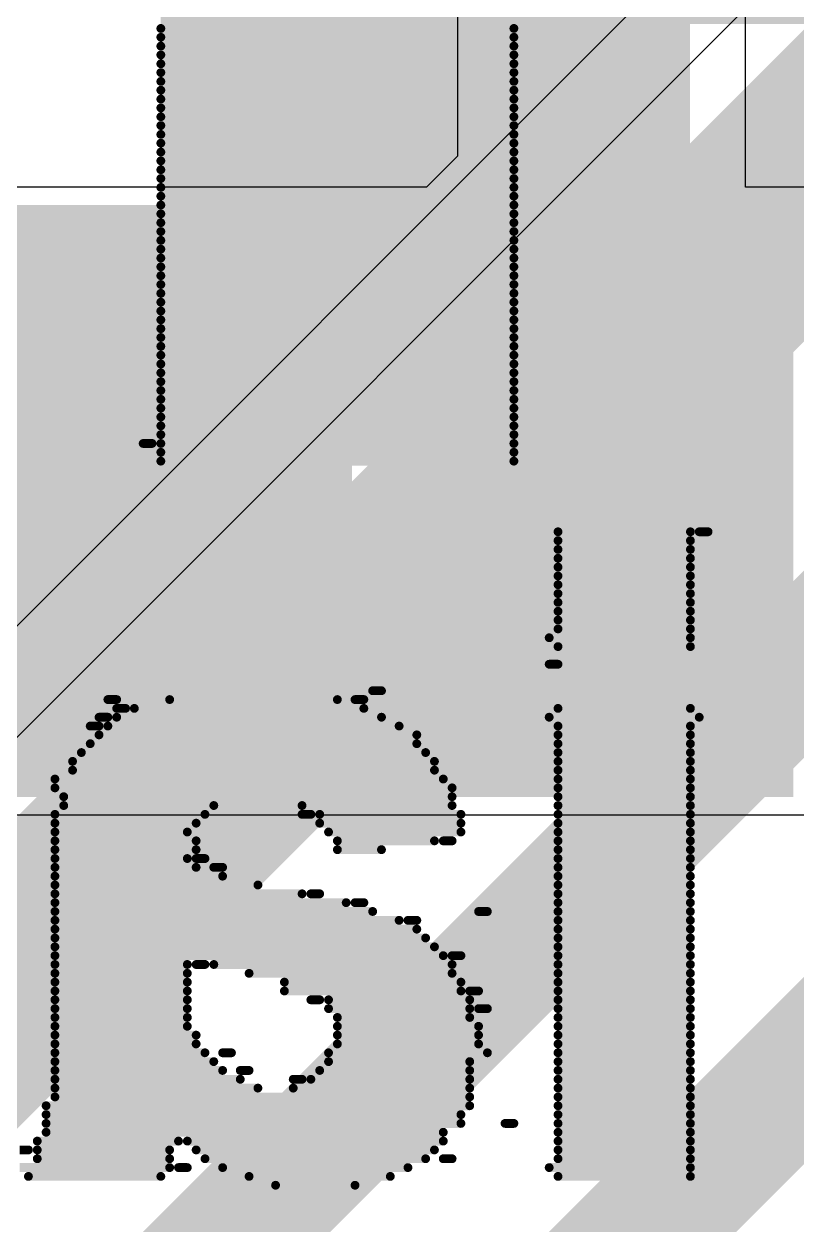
# Model space of a CAD drawing. Header units: millimetres. Extents: x -41 to 155, y -111 to 87.
# Drawn here: x -7.071 to -4.846, y 6.744 to 10.198 of the extents above; entities that cross this region are included whole.
import ezdxf

# ---------------------------------------------------------------- set-up
doc = ezdxf.new("R2010")
doc.units = ezdxf.units.MM
for name, color, linetype in [('BottomLayer', 5, 'Continuous'), ('BottomOverlay', 54, 'Continuous'), ('Mechanical1', 6, 'Continuous'), ('Mechanical2', 216, 'Continuous'), ('TopLayer', 1, 'Continuous'), ('TopPaste', 8, 'Continuous'), ('TopSolder', 216, 'Continuous')]:
    doc.layers.add(name, color=color, linetype=linetype)

# ---------------------------------------------------------------- blocks, each defined once
blk = doc.blocks.new('38_SMD_M______3')
at = {"layer": 'TopLayer'}
for points in [[(8, -5.91), (9.5, -5.91), (9.5, -6.81), (8, -6.81)], [(8, -7.18), (9.5, -7.18), (9.5, -8.08), (8, -8.08)]]:
    blk.add_hatch(color=1, dxfattribs=at).paths.add_polyline_path(points)
at = {"layer": 'TopPaste'}
for points in [[(8, -5.91), (9.5, -5.91), (9.5, -6.81), (8, -6.81)], [(8, -7.18), (9.5, -7.18), (9.5, -8.08), (8, -8.08)]]:
    blk.add_hatch(color=8, dxfattribs=at).paths.add_polyline_path(points)
at = {"layer": 'TopSolder'}
for points in [[(7.8984, -5.8084), (9.6016, -5.8084), (9.6016, -6.9116), (7.8984, -6.9116)], [(7.8984, -7.0784), (9.6016, -7.0784), (9.6016, -8.1816), (7.8984, -8.1816)]]:
    blk.add_hatch(color=216, dxfattribs=at).paths.add_polyline_path(points)

msp = doc.modelspace()

# ---------------------------------------------------------------- linework, layer by layer
at = {"layer": 'BottomLayer'}
for p, q in [((-7.7718, 7.7865), (0.4738, 16.0322)), ((0.7713, 16.0085), (-8.4844, 6.7529))]:
    msp.add_line(p, q, dxfattribs=at)
for points, const_width in [([(-8.0191, 8.0337), (0.4318, 16.4846)], 0.381), ([(-8.2859, 6.2738), (1.5185, 16.0782)], 0.635), ([(-9.7463, 2.2679), (2.6924, 14.7066)], 0.381), ([(-7.8309, 5.3517), (1.2192, 14.4018)], 0.381)]:
    msp.add_lwpolyline(points, dxfattribs=dict(at, const_width=const_width))
at = {"layer": 'BottomOverlay', "const_width": 0.0254}
for points in [[(-6.677, 10.2108), (-3.629, 10.2108)], [(-6.677, 10.1854), (-5.661, 10.1854)], [(-6.677, 10.16), (-5.661, 10.16)], [(-6.677, 10.1346), (-5.661, 10.1346)], [(-6.677, 10.1092), (-5.661, 10.1092)], [(-6.677, 10.0838), (-5.661, 10.0838)], [(-6.677, 10.0584), (-5.661, 10.0584)], [(-6.677, 10.033), (-5.661, 10.033)], [(-6.677, 10.0076), (-5.661, 10.0076)], [(-6.677, 9.9822), (-5.661, 9.9822)], [(-6.677, 9.9568), (-5.661, 9.9568)], [(-6.677, 9.9314), (-5.661, 9.9314)], [(-6.677, 9.906), (-5.661, 9.906)], [(-6.677, 9.8806), (-5.661, 9.8806)], [(-6.677, 9.8552), (-5.661, 9.8552)], [(-6.677, 9.8298), (-5.661, 9.8298)], [(-6.677, 9.8044), (-5.661, 9.8044)], [(-6.677, 9.779), (-5.661, 9.779)], [(-6.677, 9.7536), (-5.661, 9.7536)], [(-6.677, 9.7282), (-5.661, 9.7282)], [(-6.677, 9.7028), (-5.661, 9.7028)], [(-6.677, 9.6774), (-5.661, 9.6774)], [(-6.677, 9.652), (-5.661, 9.652)], [(-6.677, 9.6266), (-5.661, 9.6266)], [(-6.677, 9.6012), (-5.661, 9.6012)], [(-6.677, 9.5758), (-5.661, 9.5758)], [(-6.677, 9.5504), (-5.661, 9.5504)], [(-6.677, 9.525), (-5.661, 9.525)], [(-6.677, 9.4996), (-5.661, 9.4996)], [(-6.677, 9.4742), (-5.661, 9.4742)], [(-6.677, 9.4488), (-5.661, 9.4488)], [(-6.677, 9.4234), (-5.661, 9.4234)], [(-6.677, 9.398), (-5.661, 9.398)], [(-6.677, 9.3726), (-5.661, 9.3726)], [(-6.677, 9.3472), (-5.661, 9.3472)], [(-6.677, 9.3218), (-5.661, 9.3218)], [(-6.677, 9.2964), (-5.661, 9.2964)], [(-6.677, 9.271), (-5.661, 9.271)], [(-6.677, 9.2456), (-5.661, 9.2456)], [(-6.677, 9.2202), (-5.661, 9.2202)], [(-6.677, 9.1948), (-5.661, 9.1948)], [(-6.677, 9.1694), (-5.661, 9.1694)], [(-6.677, 9.144), (-5.661, 9.144)], [(-6.677, 9.1186), (-5.661, 9.1186)], [(-6.677, 9.0932), (-5.661, 9.0932)], [(-6.677, 9.0678), (-5.661, 9.0678)], [(-6.677, 9.0424), (-5.661, 9.0424)], [(-6.677, 9.017), (-5.661, 9.017)], [(-6.7278, 8.9916), (-6.7024, 8.9916)], [(-6.677, 8.9916), (-5.661, 8.9916)], [(-6.677, 8.9662), (-5.661, 8.9662)], [(-6.677, 8.9408), (-5.661, 8.9408)], [(-5.534, 8.7376), (-5.153, 8.7376)], [(-5.1276, 8.7376), (-5.1022, 8.7376)], [(-5.534, 8.7122), (-5.153, 8.7122)], [(-5.534, 8.6868), (-5.153, 8.6868)], [(-5.534, 8.6614), (-5.153, 8.6614)], [(-5.534, 8.636), (-5.153, 8.636)], [(-5.534, 8.6106), (-5.153, 8.6106)], [(-5.534, 8.5852), (-5.153, 8.5852)], [(-5.534, 8.5598), (-5.153, 8.5598)], [(-5.534, 8.5344), (-5.153, 8.5344)], [(-5.534, 8.509), (-5.153, 8.509)], [(-5.534, 8.4836), (-5.153, 8.4836)], [(-5.534, 8.4582), (-5.153, 8.4582)], [(-5.5594, 8.4328), (-5.153, 8.4328)], [(-5.534, 8.4074), (-5.153, 8.4074)], [(-5.5594, 8.3566), (-5.534, 8.3566)], [(-6.0674, 8.2804), (-6.042, 8.2804)], [(-6.8294, 8.255), (-6.804, 8.255)], [(-6.6516, 8.255), (-6.169, 8.255)], [(-6.1182, 8.255), (-6.0928, 8.255)], [(-6.804, 8.2296), (-6.7786, 8.2296)], [(-6.7532, 8.2296), (-6.0928, 8.2296)], [(-5.534, 8.2296), (-5.153, 8.2296)], [(-6.8802, 8.1788), (-6.8548, 8.1788)], [(-6.8548, 8.2042), (-6.8294, 8.2042)], [(-6.8294, 8.1788), (-5.9912, 8.1788)], [(-6.804, 8.2042), (-6.042, 8.2042)], [(-5.5594, 8.2042), (-5.1276, 8.2042)], [(-5.534, 8.1788), (-5.153, 8.1788)], [(-6.8548, 8.1534), (-5.9404, 8.1534)], [(-5.534, 8.1534), (-5.153, 8.1534)], [(-6.8802, 8.128), (-5.9404, 8.128)], [(-5.534, 8.128), (-5.153, 8.128)], [(-6.931, 8.0772), (-5.8896, 8.0772)], [(-6.9056, 8.1026), (-5.915, 8.1026)], [(-5.534, 8.1026), (-5.153, 8.1026)], [(-5.534, 8.0772), (-5.153, 8.0772)], [(-6.931, 8.0518), (-5.8896, 8.0518)], [(-5.534, 8.0518), (-5.153, 8.0518)], [(-6.9818, 8.0264), (-5.8642, 8.0264)], [(-5.534, 8.0264), (-5.153, 8.0264)], [(-6.9818, 8.001), (-5.8388, 8.001)], [(-6.9564, 7.9756), (-5.8388, 7.9756)], [(-5.534, 8.001), (-5.153, 8.001)], [(-5.534, 7.9756), (-5.153, 7.9756)], [(-6.9564, 7.9502), (-6.5246, 7.9502)], [(-6.2706, 7.9502), (-5.8388, 7.9502)], [(-5.534, 7.9502), (-5.153, 7.9502)], [(-6.9818, 7.9248), (-6.55, 7.9248)], [(-6.9818, 7.8994), (-6.5754, 7.8994)], [(-6.2706, 7.9248), (-6.2452, 7.9248)], [(-6.2198, 7.9248), (-5.8134, 7.9248)], [(-6.2198, 7.8994), (-5.8134, 7.8994)], [(-5.534, 7.9248), (-5.153, 7.9248)], [(-5.534, 7.8994), (-5.153, 7.8994)], [(-6.9818, 7.874), (-6.6008, 7.874)], [(-6.1944, 7.874), (-5.8134, 7.874)], [(-5.534, 7.874), (-5.153, 7.874)], [(-6.9818, 7.8486), (-6.5754, 7.8486)], [(-6.169, 7.8486), (-5.8896, 7.8486)], [(-5.8642, 7.8486), (-5.8388, 7.8486)], [(-5.534, 7.8486), (-5.153, 7.8486)], [(-6.9818, 7.8232), (-6.5754, 7.8232)], [(-6.9818, 7.7978), (-6.6008, 7.7978)], [(-6.5754, 7.7978), (-6.55, 7.7978)], [(-6.169, 7.8232), (-6.042, 7.8232)], [(-5.534, 7.8232), (-5.153, 7.8232)], [(-5.534, 7.7978), (-5.153, 7.7978)], [(-6.9818, 7.7724), (-6.5754, 7.7724)], [(-6.5246, 7.7724), (-6.4992, 7.7724)], [(-5.534, 7.7724), (-5.153, 7.7724)], [(-6.9818, 7.747), (-6.4992, 7.747)], [(-5.534, 7.747), (-5.153, 7.747)], [(-6.9818, 7.7216), (-6.3976, 7.7216)], [(-6.9818, 7.6962), (-6.2706, 7.6962)], [(-6.2452, 7.6962), (-6.2198, 7.6962)], [(-5.534, 7.7216), (-5.153, 7.7216)], [(-5.534, 7.6962), (-5.153, 7.6962)], [(-6.9818, 7.6708), (-6.1436, 7.6708)], [(-6.1182, 7.6708), (-6.0928, 7.6708)], [(-5.534, 7.6708), (-5.153, 7.6708)], [(-6.9818, 7.6454), (-6.0674, 7.6454)], [(-5.7626, 7.6454), (-5.7372, 7.6454)], [(-5.534, 7.6454), (-5.153, 7.6454)], [(-6.9818, 7.62), (-5.9912, 7.62)], [(-6.9818, 7.5946), (-5.9404, 7.5946)], [(-5.9658, 7.62), (-5.9404, 7.62)], [(-5.534, 7.62), (-5.153, 7.62)], [(-5.534, 7.5946), (-5.153, 7.5946)], [(-6.9818, 7.5692), (-5.915, 7.5692)], [(-5.534, 7.5692), (-5.153, 7.5692)], [(-6.9818, 7.5438), (-5.8896, 7.5438)], [(-6.9818, 7.5184), (-5.8642, 7.5184)], [(-5.8388, 7.5184), (-5.8134, 7.5184)], [(-5.534, 7.5438), (-5.153, 7.5438)], [(-5.534, 7.5184), (-5.153, 7.5184)], [(-6.9818, 7.493), (-6.6008, 7.493)], [(-6.5754, 7.493), (-6.55, 7.493)], [(-6.5246, 7.493), (-5.8388, 7.493)], [(-5.534, 7.493), (-5.153, 7.493)], [(-6.9818, 7.4676), (-6.6008, 7.4676)], [(-6.423, 7.4676), (-5.8388, 7.4676)], [(-5.534, 7.4676), (-5.153, 7.4676)], [(-6.9818, 7.4422), (-6.6008, 7.4422)], [(-6.9818, 7.4168), (-6.6008, 7.4168)], [(-6.3214, 7.4422), (-5.8134, 7.4422)], [(-6.3214, 7.4168), (-5.8134, 7.4168)], [(-5.788, 7.4168), (-5.7626, 7.4168)], [(-5.534, 7.4422), (-5.153, 7.4422)], [(-5.534, 7.4168), (-5.153, 7.4168)], [(-6.9818, 7.3914), (-6.6008, 7.3914)], [(-6.2452, 7.3914), (-6.2198, 7.3914)], [(-6.1944, 7.3914), (-5.788, 7.3914)], [(-5.534, 7.3914), (-5.153, 7.3914)], [(-6.9818, 7.366), (-6.6008, 7.366)], [(-6.1944, 7.366), (-5.788, 7.366)], [(-5.7626, 7.366), (-5.7372, 7.366)], [(-5.534, 7.366), (-5.153, 7.366)], [(-6.9818, 7.3406), (-6.6008, 7.3406)], [(-6.9818, 7.3152), (-6.6008, 7.3152)], [(-6.169, 7.3406), (-5.788, 7.3406)], [(-6.169, 7.3152), (-5.7626, 7.3152)], [(-5.534, 7.3406), (-5.153, 7.3406)], [(-5.534, 7.3152), (-5.153, 7.3152)], [(-6.9818, 7.2898), (-6.5754, 7.2898)], [(-6.169, 7.2898), (-5.7626, 7.2898)], [(-5.534, 7.2898), (-5.153, 7.2898)], [(-6.9818, 7.2644), (-6.5754, 7.2644)], [(-6.169, 7.2644), (-5.7626, 7.2644)], [(-5.534, 7.2644), (-5.153, 7.2644)], [(-6.9818, 7.239), (-6.55, 7.239)], [(-6.9818, 7.2136), (-6.5246, 7.2136)], [(-6.4992, 7.239), (-6.4738, 7.239)], [(-6.1944, 7.239), (-5.7372, 7.239)], [(-6.1944, 7.2136), (-5.788, 7.2136)], [(-5.534, 7.239), (-5.153, 7.239)], [(-5.534, 7.2136), (-5.153, 7.2136)], [(-6.9818, 7.1882), (-6.4992, 7.1882)], [(-6.4484, 7.1882), (-6.423, 7.1882)], [(-6.2198, 7.1882), (-5.788, 7.1882)], [(-5.534, 7.1882), (-5.153, 7.1882)], [(-6.9818, 7.1628), (-6.4484, 7.1628)], [(-6.296, 7.1628), (-6.2706, 7.1628)], [(-6.2452, 7.1628), (-5.788, 7.1628)], [(-5.534, 7.1628), (-5.153, 7.1628)], [(-6.9818, 7.1374), (-6.3976, 7.1374)], [(-6.9818, 7.112), (-5.788, 7.112)], [(-6.296, 7.1374), (-5.788, 7.1374)], [(-5.534, 7.1374), (-5.153, 7.1374)], [(-5.534, 7.112), (-5.153, 7.112)], [(-7.0072, 7.0866), (-5.788, 7.0866)], [(-5.534, 7.0866), (-5.153, 7.0866)], [(-7.0072, 7.0612), (-5.8134, 7.0612)], [(-7.0072, 7.0358), (-5.8134, 7.0358)], [(-5.6864, 7.0358), (-5.661, 7.0358)], [(-5.534, 7.0612), (-5.153, 7.0612)], [(-5.534, 7.0358), (-5.153, 7.0358)], [(-7.0072, 7.0104), (-5.8642, 7.0104)], [(-5.534, 7.0104), (-5.153, 7.0104)], [(-7.0326, 6.985), (-6.6262, 6.985)], [(-6.6008, 6.985), (-5.8642, 6.985)], [(-5.534, 6.985), (-5.153, 6.985)], [(-7.0834, 6.9596), (-7.058, 6.9596)], [(-7.0326, 6.9596), (-6.6516, 6.9596)], [(-7.0326, 6.9342), (-6.6516, 6.9342)], [(-6.5754, 6.9596), (-5.8896, 6.9596)], [(-6.55, 6.9342), (-5.915, 6.9342)], [(-5.8642, 6.9342), (-5.8388, 6.9342)], [(-5.534, 6.9596), (-5.153, 6.9596)], [(-5.534, 6.9342), (-5.153, 6.9342)], [(-7.0834, 6.9088), (-6.6516, 6.9088)], [(-6.6262, 6.9088), (-6.6008, 6.9088)], [(-6.4992, 6.9088), (-5.9658, 6.9088)], [(-5.5594, 6.9088), (-5.153, 6.9088)], [(-7.058, 6.8834), (-6.677, 6.8834)], [(-6.423, 6.8834), (-6.0166, 6.8834)], [(-5.534, 6.8834), (-5.153, 6.8834)], [(-6.3468, 6.858), (-6.1182, 6.858)]]:
    msp.add_lwpolyline(points, dxfattribs=at)
at = {"layer": 'BottomOverlay', "const_width": 0.0127}
for points in [[(-6.6833, 10.1854, 1), (-6.6706, 10.1854, 1)], [(-5.6673, 10.1854, 1), (-5.6546, 10.1854, 1)], [(-6.6833, 10.16, 1), (-6.6706, 10.16, 1)], [(-5.6673, 10.16, 1), (-5.6546, 10.16, 1)], [(-6.6833, 10.1346, 1), (-6.6706, 10.1346, 1)], [(-6.6833, 10.1092, 1), (-6.6706, 10.1092, 1)], [(-5.6673, 10.1346, 1), (-5.6546, 10.1346, 1)], [(-5.6673, 10.1092, 1), (-5.6546, 10.1092, 1)], [(-6.6833, 10.0838, 1), (-6.6706, 10.0838, 1)], [(-5.6673, 10.0838, 1), (-5.6546, 10.0838, 1)], [(-6.6833, 10.0584, 1), (-6.6706, 10.0584, 1)], [(-5.6673, 10.0584, 1), (-5.6546, 10.0584, 1)], [(-6.6833, 10.033, 1), (-6.6706, 10.033, 1)], [(-6.6833, 10.0076, 1), (-6.6706, 10.0076, 1)], [(-5.6673, 10.033, 1), (-5.6546, 10.033, 1)], [(-5.6673, 10.0076, 1), (-5.6546, 10.0076, 1)], [(-6.6833, 9.9822, 1), (-6.6706, 9.9822, 1)], [(-5.6673, 9.9822, 1), (-5.6546, 9.9822, 1)], [(-6.6833, 9.9568, 1), (-6.6706, 9.9568, 1)], [(-5.6673, 9.9568, 1), (-5.6546, 9.9568, 1)], [(-6.6833, 9.9314, 1), (-6.6706, 9.9314, 1)], [(-6.6833, 9.906, 1), (-6.6706, 9.906, 1)], [(-5.6673, 9.9314, 1), (-5.6546, 9.9314, 1)], [(-5.6673, 9.906, 1), (-5.6546, 9.906, 1)], [(-6.6833, 9.8806, 1), (-6.6706, 9.8806, 1)], [(-5.6673, 9.8806, 1), (-5.6546, 9.8806, 1)], [(-6.6833, 9.8552, 1), (-6.6706, 9.8552, 1)], [(-5.6673, 9.8552, 1), (-5.6546, 9.8552, 1)], [(-6.6833, 9.8298, 1), (-6.6706, 9.8298, 1)], [(-6.6833, 9.8044, 1), (-6.6706, 9.8044, 1)], [(-5.6673, 9.8298, 1), (-5.6546, 9.8298, 1)], [(-5.6673, 9.8044, 1), (-5.6546, 9.8044, 1)], [(-6.6833, 9.779, 1), (-6.6706, 9.779, 1)], [(-5.6673, 9.779, 1), (-5.6546, 9.779, 1)], [(-6.6833, 9.7536, 1), (-6.6706, 9.7536, 1)], [(-5.6673, 9.7536, 1), (-5.6546, 9.7536, 1)], [(-6.6833, 9.7282, 1), (-6.6706, 9.7282, 1)], [(-6.6833, 9.7028, 1), (-6.6706, 9.7028, 1)], [(-5.6673, 9.7282, 1), (-5.6546, 9.7282, 1)], [(-5.6673, 9.7028, 1), (-5.6546, 9.7028, 1)], [(-6.6833, 9.6774, 1), (-6.6706, 9.6774, 1)], [(-5.6673, 9.6774, 1), (-5.6546, 9.6774, 1)], [(-6.6833, 9.652, 1), (-6.6706, 9.652, 1)], [(-6.6833, 9.6266, 1), (-6.6706, 9.6266, 1)], [(-5.6673, 9.652, 1), (-5.6546, 9.652, 1)], [(-5.6673, 9.6266, 1), (-5.6546, 9.6266, 1)], [(-6.6833, 9.6012, 1), (-6.6706, 9.6012, 1)], [(-5.6673, 9.6012, 1), (-5.6546, 9.6012, 1)], [(-6.6833, 9.5758, 1), (-6.6706, 9.5758, 1)], [(-5.6673, 9.5758, 1), (-5.6546, 9.5758, 1)], [(-6.6833, 9.5504, 1), (-6.6706, 9.5504, 1)], [(-6.6833, 9.525, 1), (-6.6706, 9.525, 1)], [(-5.6673, 9.5504, 1), (-5.6546, 9.5504, 1)], [(-5.6673, 9.525, 1), (-5.6546, 9.525, 1)], [(-6.6833, 9.4996, 1), (-6.6706, 9.4996, 1)], [(-5.6673, 9.4996, 1), (-5.6546, 9.4996, 1)], [(-6.6833, 9.4742, 1), (-6.6706, 9.4742, 1)], [(-5.6673, 9.4742, 1), (-5.6546, 9.4742, 1)], [(-6.6833, 9.4488, 1), (-6.6706, 9.4488, 1)], [(-6.6833, 9.4234, 1), (-6.6706, 9.4234, 1)], [(-5.6673, 9.4488, 1), (-5.6546, 9.4488, 1)], [(-5.6673, 9.4234, 1), (-5.6546, 9.4234, 1)], [(-6.6833, 9.398, 1), (-6.6706, 9.398, 1)], [(-5.6673, 9.398, 1), (-5.6546, 9.398, 1)], [(-6.6833, 9.3726, 1), (-6.6706, 9.3726, 1)], [(-5.6673, 9.3726, 1), (-5.6546, 9.3726, 1)], [(-6.6833, 9.3472, 1), (-6.6706, 9.3472, 1)], [(-6.6833, 9.3218, 1), (-6.6706, 9.3218, 1)], [(-5.6673, 9.3472, 1), (-5.6546, 9.3472, 1)], [(-5.6673, 9.3218, 1), (-5.6546, 9.3218, 1)], [(-6.6833, 9.2964, 1), (-6.6706, 9.2964, 1)], [(-5.6673, 9.2964, 1), (-5.6546, 9.2964, 1)], [(-6.6833, 9.271, 1), (-6.6706, 9.271, 1)], [(-6.6833, 9.2456, 1), (-6.6706, 9.2456, 1)], [(-5.6673, 9.271, 1), (-5.6546, 9.271, 1)], [(-5.6673, 9.2456, 1), (-5.6546, 9.2456, 1)], [(-6.6833, 9.2202, 1), (-6.6706, 9.2202, 1)], [(-5.6673, 9.2202, 1), (-5.6546, 9.2202, 1)], [(-6.6833, 9.1948, 1), (-6.6706, 9.1948, 1)], [(-5.6673, 9.1948, 1), (-5.6546, 9.1948, 1)], [(-6.6833, 9.1694, 1), (-6.6706, 9.1694, 1)], [(-6.6833, 9.144, 1), (-6.6706, 9.144, 1)], [(-5.6673, 9.1694, 1), (-5.6546, 9.1694, 1)], [(-5.6673, 9.144, 1), (-5.6546, 9.144, 1)], [(-6.6833, 9.1186, 1), (-6.6706, 9.1186, 1)], [(-5.6673, 9.1186, 1), (-5.6546, 9.1186, 1)], [(-6.6833, 9.0932, 1), (-6.6706, 9.0932, 1)], [(-5.6673, 9.0932, 1), (-5.6546, 9.0932, 1)], [(-6.6833, 9.0678, 1), (-6.6706, 9.0678, 1)], [(-6.6833, 9.0424, 1), (-6.6706, 9.0424, 1)], [(-5.6673, 9.0678, 1), (-5.6546, 9.0678, 1)], [(-5.6673, 9.0424, 1), (-5.6546, 9.0424, 1)], [(-6.6833, 9.017, 1), (-6.6706, 9.017, 1)], [(-5.6673, 9.017, 1), (-5.6546, 9.017, 1)], [(-6.7341, 8.9916, 1), (-6.7214, 8.9916, 1)], [(-6.7087, 8.9916, 1), (-6.696, 8.9916, 1)], [(-6.6833, 8.9916, 1), (-6.6706, 8.9916, 1)], [(-5.6673, 8.9916, 1), (-5.6546, 8.9916, 1)], [(-6.6833, 8.9662, 1), (-6.6706, 8.9662, 1)], [(-6.6833, 8.9408, 1), (-6.6706, 8.9408, 1)], [(-5.6673, 8.9662, 1), (-5.6546, 8.9662, 1)], [(-5.6673, 8.9408, 1), (-5.6546, 8.9408, 1)], [(-5.5403, 8.7376, 1), (-5.5276, 8.7376, 1)], [(-5.1593, 8.7376, 1), (-5.1466, 8.7376, 1)], [(-5.1339, 8.7376, 1), (-5.1212, 8.7376, 1)], [(-5.1085, 8.7376, 1), (-5.0958, 8.7376, 1)], [(-5.5403, 8.7122, 1), (-5.5276, 8.7122, 1)], [(-5.1593, 8.7122, 1), (-5.1466, 8.7122, 1)], [(-5.5403, 8.6868, 1), (-5.5276, 8.6868, 1)], [(-5.5403, 8.6614, 1), (-5.5276, 8.6614, 1)], [(-5.1593, 8.6868, 1), (-5.1466, 8.6868, 1)], [(-5.1593, 8.6614, 1), (-5.1466, 8.6614, 1)], [(-5.5403, 8.636, 1), (-5.5276, 8.636, 1)], [(-5.1593, 8.636, 1), (-5.1466, 8.636, 1)], [(-5.5403, 8.6106, 1), (-5.5276, 8.6106, 1)], [(-5.1593, 8.6106, 1), (-5.1466, 8.6106, 1)], [(-5.5403, 8.5852, 1), (-5.5276, 8.5852, 1)], [(-5.5403, 8.5598, 1), (-5.5276, 8.5598, 1)], [(-5.1593, 8.5852, 1), (-5.1466, 8.5852, 1)], [(-5.1593, 8.5598, 1), (-5.1466, 8.5598, 1)], [(-5.5403, 8.5344, 1), (-5.5276, 8.5344, 1)], [(-5.1593, 8.5344, 1), (-5.1466, 8.5344, 1)], [(-5.5403, 8.509, 1), (-5.5276, 8.509, 1)], [(-5.1593, 8.509, 1), (-5.1466, 8.509, 1)], [(-5.5403, 8.4836, 1), (-5.5276, 8.4836, 1)], [(-5.5403, 8.4582, 1), (-5.5276, 8.4582, 1)], [(-5.1593, 8.4836, 1), (-5.1466, 8.4836, 1)], [(-5.1593, 8.4582, 1), (-5.1466, 8.4582, 1)], [(-5.5657, 8.4328, 1), (-5.553, 8.4328, 1)], [(-5.1593, 8.4328, 1), (-5.1466, 8.4328, 1)], [(-5.5403, 8.4074, 1), (-5.5276, 8.4074, 1)], [(-5.1593, 8.4074, 1), (-5.1466, 8.4074, 1)], [(-5.5657, 8.3566, 1), (-5.553, 8.3566, 1)], [(-5.5403, 8.3566, 1), (-5.5276, 8.3566, 1)], [(-6.0737, 8.2804, 1), (-6.061, 8.2804, 1)], [(-6.0483, 8.2804, 1), (-6.0356, 8.2804, 1)], [(-6.8357, 8.255, 1), (-6.823, 8.255, 1)], [(-6.8103, 8.255, 1), (-6.7976, 8.255, 1)], [(-6.6579, 8.255, 1), (-6.6452, 8.255, 1)], [(-6.1753, 8.255, 1), (-6.1626, 8.255, 1)], [(-6.1245, 8.255, 1), (-6.1118, 8.255, 1)], [(-6.0991, 8.255, 1), (-6.0864, 8.255, 1)], [(-6.8103, 8.2296, 1), (-6.7976, 8.2296, 1)], [(-6.7849, 8.2296, 1), (-6.7722, 8.2296, 1)], [(-6.7595, 8.2296, 1), (-6.7468, 8.2296, 1)], [(-6.0991, 8.2296, 1), (-6.0864, 8.2296, 1)], [(-5.5403, 8.2296, 1), (-5.5276, 8.2296, 1)], [(-5.1593, 8.2296, 1), (-5.1466, 8.2296, 1)], [(-6.8865, 8.1788, 1), (-6.8738, 8.1788, 1)], [(-6.8611, 8.2042, 1), (-6.8484, 8.2042, 1)], [(-6.8611, 8.1788, 1), (-6.8484, 8.1788, 1)], [(-6.8357, 8.2042, 1), (-6.823, 8.2042, 1)], [(-6.8357, 8.1788, 1), (-6.823, 8.1788, 1)], [(-6.8103, 8.2042, 1), (-6.7976, 8.2042, 1)], [(-6.0483, 8.2042, 1), (-6.0356, 8.2042, 1)], [(-5.9975, 8.1788, 1), (-5.9848, 8.1788, 1)], [(-5.5657, 8.2042, 1), (-5.553, 8.2042, 1)], [(-5.5403, 8.1788, 1), (-5.5276, 8.1788, 1)], [(-5.1593, 8.1788, 1), (-5.1466, 8.1788, 1)], [(-5.1339, 8.2042, 1), (-5.1212, 8.2042, 1)], [(-6.8611, 8.1534, 1), (-6.8484, 8.1534, 1)], [(-5.9467, 8.1534, 1), (-5.934, 8.1534, 1)], [(-5.5403, 8.1534, 1), (-5.5276, 8.1534, 1)], [(-5.1593, 8.1534, 1), (-5.1466, 8.1534, 1)], [(-6.8865, 8.128, 1), (-6.8738, 8.128, 1)], [(-5.9467, 8.128, 1), (-5.934, 8.128, 1)], [(-5.5403, 8.128, 1), (-5.5276, 8.128, 1)], [(-5.1593, 8.128, 1), (-5.1466, 8.128, 1)], [(-6.9373, 8.0772, 1), (-6.9246, 8.0772, 1)], [(-6.9119, 8.1026, 1), (-6.8992, 8.1026, 1)], [(-5.9213, 8.1026, 1), (-5.9086, 8.1026, 1)], [(-5.8959, 8.0772, 1), (-5.8832, 8.0772, 1)], [(-5.5403, 8.1026, 1), (-5.5276, 8.1026, 1)], [(-5.5403, 8.0772, 1), (-5.5276, 8.0772, 1)], [(-5.1593, 8.1026, 1), (-5.1466, 8.1026, 1)], [(-5.1593, 8.0772, 1), (-5.1466, 8.0772, 1)], [(-6.9373, 8.0518, 1), (-6.9246, 8.0518, 1)], [(-5.8959, 8.0518, 1), (-5.8832, 8.0518, 1)], [(-5.5403, 8.0518, 1), (-5.5276, 8.0518, 1)], [(-5.1593, 8.0518, 1), (-5.1466, 8.0518, 1)], [(-6.9881, 8.0264, 1), (-6.9754, 8.0264, 1)], [(-5.8705, 8.0264, 1), (-5.8578, 8.0264, 1)], [(-5.5403, 8.0264, 1), (-5.5276, 8.0264, 1)], [(-5.1593, 8.0264, 1), (-5.1466, 8.0264, 1)], [(-6.9881, 8.001, 1), (-6.9754, 8.001, 1)], [(-6.9627, 7.9756, 1), (-6.95, 7.9756, 1)], [(-5.8451, 8.001, 1), (-5.8324, 8.001, 1)], [(-5.8451, 7.9756, 1), (-5.8324, 7.9756, 1)], [(-5.5403, 8.001, 1), (-5.5276, 8.001, 1)], [(-5.5403, 7.9756, 1), (-5.5276, 7.9756, 1)], [(-5.1593, 8.001, 1), (-5.1466, 8.001, 1)], [(-5.1593, 7.9756, 1), (-5.1466, 7.9756, 1)], [(-6.9627, 7.9502, 1), (-6.95, 7.9502, 1)], [(-6.5309, 7.9502, 1), (-6.5182, 7.9502, 1)], [(-6.2769, 7.9502, 1), (-6.2642, 7.9502, 1)], [(-5.8451, 7.9502, 1), (-5.8324, 7.9502, 1)], [(-5.5403, 7.9502, 1), (-5.5276, 7.9502, 1)], [(-5.1593, 7.9502, 1), (-5.1466, 7.9502, 1)], [(-6.9881, 7.9248, 1), (-6.9754, 7.9248, 1)], [(-6.9881, 7.8994, 1), (-6.9754, 7.8994, 1)], [(-6.5817, 7.8994, 1), (-6.569, 7.8994, 1)], [(-6.5563, 7.9248, 1), (-6.5436, 7.9248, 1)], [(-6.2769, 7.9248, 1), (-6.2642, 7.9248, 1)], [(-6.2515, 7.9248, 1), (-6.2388, 7.9248, 1)], [(-6.2261, 7.9248, 1), (-6.2134, 7.9248, 1)], [(-6.2261, 7.8994, 1), (-6.2134, 7.8994, 1)], [(-5.8197, 7.9248, 1), (-5.807, 7.9248, 1)], [(-5.8197, 7.8994, 1), (-5.807, 7.8994, 1)], [(-5.5403, 7.9248, 1), (-5.5276, 7.9248, 1)], [(-5.5403, 7.8994, 1), (-5.5276, 7.8994, 1)], [(-5.1593, 7.9248, 1), (-5.1466, 7.9248, 1)], [(-5.1593, 7.8994, 1), (-5.1466, 7.8994, 1)], [(-6.9881, 7.874, 1), (-6.9754, 7.874, 1)], [(-6.6071, 7.874, 1), (-6.5944, 7.874, 1)], [(-6.2007, 7.874, 1), (-6.188, 7.874, 1)], [(-5.8197, 7.874, 1), (-5.807, 7.874, 1)], [(-5.5403, 7.874, 1), (-5.5276, 7.874, 1)], [(-5.1593, 7.874, 1), (-5.1466, 7.874, 1)], [(-6.9881, 7.8486, 1), (-6.9754, 7.8486, 1)], [(-6.5817, 7.8486, 1), (-6.569, 7.8486, 1)], [(-6.1753, 7.8486, 1), (-6.1626, 7.8486, 1)], [(-5.8959, 7.8486, 1), (-5.8832, 7.8486, 1)], [(-5.8705, 7.8486, 1), (-5.8578, 7.8486, 1)], [(-5.8451, 7.8486, 1), (-5.8324, 7.8486, 1)], [(-5.5403, 7.8486, 1), (-5.5276, 7.8486, 1)], [(-5.1593, 7.8486, 1), (-5.1466, 7.8486, 1)], [(-6.9881, 7.8232, 1), (-6.9754, 7.8232, 1)], [(-6.9881, 7.7978, 1), (-6.9754, 7.7978, 1)], [(-6.6071, 7.7978, 1), (-6.5944, 7.7978, 1)], [(-6.5817, 7.8232, 1), (-6.569, 7.8232, 1)], [(-6.5817, 7.7978, 1), (-6.569, 7.7978, 1)], [(-6.5563, 7.7978, 1), (-6.5436, 7.7978, 1)], [(-6.1753, 7.8232, 1), (-6.1626, 7.8232, 1)], [(-6.0483, 7.8232, 1), (-6.0356, 7.8232, 1)], [(-5.5403, 7.8232, 1), (-5.5276, 7.8232, 1)], [(-5.5403, 7.7978, 1), (-5.5276, 7.7978, 1)], [(-5.1593, 7.8232, 1), (-5.1466, 7.8232, 1)], [(-5.1593, 7.7978, 1), (-5.1466, 7.7978, 1)], [(-6.9881, 7.7724, 1), (-6.9754, 7.7724, 1)], [(-6.5817, 7.7724, 1), (-6.569, 7.7724, 1)], [(-6.5309, 7.7724, 1), (-6.5182, 7.7724, 1)], [(-6.5055, 7.7724, 1), (-6.4928, 7.7724, 1)], [(-5.5403, 7.7724, 1), (-5.5276, 7.7724, 1)], [(-5.1593, 7.7724, 1), (-5.1466, 7.7724, 1)], [(-6.9881, 7.747, 1), (-6.9754, 7.747, 1)], [(-6.5055, 7.747, 1), (-6.4928, 7.747, 1)], [(-5.5403, 7.747, 1), (-5.5276, 7.747, 1)], [(-5.1593, 7.747, 1), (-5.1466, 7.747, 1)], [(-6.9881, 7.7216, 1), (-6.9754, 7.7216, 1)], [(-6.9881, 7.6962, 1), (-6.9754, 7.6962, 1)], [(-6.4039, 7.7216, 1), (-6.3912, 7.7216, 1)], [(-6.2769, 7.6962, 1), (-6.2642, 7.6962, 1)], [(-6.2515, 7.6962, 1), (-6.2388, 7.6962, 1)], [(-6.2261, 7.6962, 1), (-6.2134, 7.6962, 1)], [(-5.5403, 7.7216, 1), (-5.5276, 7.7216, 1)], [(-5.5403, 7.6962, 1), (-5.5276, 7.6962, 1)], [(-5.1593, 7.7216, 1), (-5.1466, 7.7216, 1)], [(-5.1593, 7.6962, 1), (-5.1466, 7.6962, 1)], [(-6.9881, 7.6708, 1), (-6.9754, 7.6708, 1)], [(-6.1499, 7.6708, 1), (-6.1372, 7.6708, 1)], [(-6.1245, 7.6708, 1), (-6.1118, 7.6708, 1)], [(-6.0991, 7.6708, 1), (-6.0864, 7.6708, 1)], [(-5.5403, 7.6708, 1), (-5.5276, 7.6708, 1)], [(-5.1593, 7.6708, 1), (-5.1466, 7.6708, 1)], [(-6.9881, 7.6454, 1), (-6.9754, 7.6454, 1)], [(-6.0737, 7.6454, 1), (-6.061, 7.6454, 1)], [(-5.7689, 7.6454, 1), (-5.7562, 7.6454, 1)], [(-5.7435, 7.6454, 1), (-5.7308, 7.6454, 1)], [(-5.5403, 7.6454, 1), (-5.5276, 7.6454, 1)], [(-5.1593, 7.6454, 1), (-5.1466, 7.6454, 1)], [(-6.9881, 7.62, 1), (-6.9754, 7.62, 1)], [(-6.9881, 7.5946, 1), (-6.9754, 7.5946, 1)], [(-5.9975, 7.62, 1), (-5.9848, 7.62, 1)], [(-5.9721, 7.62, 1), (-5.9594, 7.62, 1)], [(-5.9467, 7.62, 1), (-5.934, 7.62, 1)], [(-5.9467, 7.5946, 1), (-5.934, 7.5946, 1)], [(-5.5403, 7.62, 1), (-5.5276, 7.62, 1)], [(-5.5403, 7.5946, 1), (-5.5276, 7.5946, 1)], [(-5.1593, 7.62, 1), (-5.1466, 7.62, 1)], [(-5.1593, 7.5946, 1), (-5.1466, 7.5946, 1)], [(-6.9881, 7.5692, 1), (-6.9754, 7.5692, 1)], [(-5.9213, 7.5692, 1), (-5.9086, 7.5692, 1)], [(-5.5403, 7.5692, 1), (-5.5276, 7.5692, 1)], [(-5.1593, 7.5692, 1), (-5.1466, 7.5692, 1)], [(-6.9881, 7.5438, 1), (-6.9754, 7.5438, 1)], [(-6.9881, 7.5184, 1), (-6.9754, 7.5184, 1)], [(-5.8959, 7.5438, 1), (-5.8832, 7.5438, 1)], [(-5.8705, 7.5184, 1), (-5.8578, 7.5184, 1)], [(-5.8451, 7.5184, 1), (-5.8324, 7.5184, 1)], [(-5.8197, 7.5184, 1), (-5.807, 7.5184, 1)], [(-5.5403, 7.5438, 1), (-5.5276, 7.5438, 1)], [(-5.5403, 7.5184, 1), (-5.5276, 7.5184, 1)], [(-5.1593, 7.5438, 1), (-5.1466, 7.5438, 1)], [(-5.1593, 7.5184, 1), (-5.1466, 7.5184, 1)], [(-6.9881, 7.493, 1), (-6.9754, 7.493, 1)], [(-6.6071, 7.493, 1), (-6.5944, 7.493, 1)], [(-6.5817, 7.493, 1), (-6.569, 7.493, 1)], [(-6.5563, 7.493, 1), (-6.5436, 7.493, 1)], [(-6.5309, 7.493, 1), (-6.5182, 7.493, 1)], [(-5.8451, 7.493, 1), (-5.8324, 7.493, 1)], [(-5.5403, 7.493, 1), (-5.5276, 7.493, 1)], [(-5.1593, 7.493, 1), (-5.1466, 7.493, 1)], [(-6.9881, 7.4676, 1), (-6.9754, 7.4676, 1)], [(-6.6071, 7.4676, 1), (-6.5944, 7.4676, 1)], [(-6.4293, 7.4676, 1), (-6.4166, 7.4676, 1)], [(-5.8451, 7.4676, 1), (-5.8324, 7.4676, 1)], [(-5.5403, 7.4676, 1), (-5.5276, 7.4676, 1)], [(-5.1593, 7.4676, 1), (-5.1466, 7.4676, 1)], [(-6.9881, 7.4422, 1), (-6.9754, 7.4422, 1)], [(-6.9881, 7.4168, 1), (-6.9754, 7.4168, 1)], [(-6.6071, 7.4422, 1), (-6.5944, 7.4422, 1)], [(-6.6071, 7.4168, 1), (-6.5944, 7.4168, 1)], [(-6.3277, 7.4422, 1), (-6.315, 7.4422, 1)], [(-6.3277, 7.4168, 1), (-6.315, 7.4168, 1)], [(-5.8197, 7.4422, 1), (-5.807, 7.4422, 1)], [(-5.8197, 7.4168, 1), (-5.807, 7.4168, 1)], [(-5.7943, 7.4168, 1), (-5.7816, 7.4168, 1)], [(-5.7689, 7.4168, 1), (-5.7562, 7.4168, 1)], [(-5.5403, 7.4422, 1), (-5.5276, 7.4422, 1)], [(-5.5403, 7.4168, 1), (-5.5276, 7.4168, 1)], [(-5.1593, 7.4422, 1), (-5.1466, 7.4422, 1)], [(-5.1593, 7.4168, 1), (-5.1466, 7.4168, 1)], [(-6.9881, 7.3914, 1), (-6.9754, 7.3914, 1)], [(-6.6071, 7.3914, 1), (-6.5944, 7.3914, 1)], [(-6.2515, 7.3914, 1), (-6.2388, 7.3914, 1)], [(-6.2261, 7.3914, 1), (-6.2134, 7.3914, 1)], [(-6.2007, 7.3914, 1), (-6.188, 7.3914, 1)], [(-5.7943, 7.3914, 1), (-5.7816, 7.3914, 1)], [(-5.5403, 7.3914, 1), (-5.5276, 7.3914, 1)], [(-5.1593, 7.3914, 1), (-5.1466, 7.3914, 1)], [(-6.9881, 7.366, 1), (-6.9754, 7.366, 1)], [(-6.6071, 7.366, 1), (-6.5944, 7.366, 1)], [(-6.2007, 7.366, 1), (-6.188, 7.366, 1)], [(-5.7943, 7.366, 1), (-5.7816, 7.366, 1)], [(-5.7689, 7.366, 1), (-5.7562, 7.366, 1)], [(-5.7435, 7.366, 1), (-5.7308, 7.366, 1)], [(-5.5403, 7.366, 1), (-5.5276, 7.366, 1)], [(-5.1593, 7.366, 1), (-5.1466, 7.366, 1)], [(-6.9881, 7.3406, 1), (-6.9754, 7.3406, 1)], [(-6.9881, 7.3152, 1), (-6.9754, 7.3152, 1)], [(-6.6071, 7.3406, 1), (-6.5944, 7.3406, 1)], [(-6.6071, 7.3152, 1), (-6.5944, 7.3152, 1)], [(-6.1753, 7.3406, 1), (-6.1626, 7.3406, 1)], [(-6.1753, 7.3152, 1), (-6.1626, 7.3152, 1)], [(-5.7943, 7.3406, 1), (-5.7816, 7.3406, 1)], [(-5.7689, 7.3152, 1), (-5.7562, 7.3152, 1)], [(-5.5403, 7.3406, 1), (-5.5276, 7.3406, 1)], [(-5.5403, 7.3152, 1), (-5.5276, 7.3152, 1)], [(-5.1593, 7.3406, 1), (-5.1466, 7.3406, 1)], [(-5.1593, 7.3152, 1), (-5.1466, 7.3152, 1)], [(-6.9881, 7.2898, 1), (-6.9754, 7.2898, 1)], [(-6.5817, 7.2898, 1), (-6.569, 7.2898, 1)], [(-6.1753, 7.2898, 1), (-6.1626, 7.2898, 1)], [(-5.7689, 7.2898, 1), (-5.7562, 7.2898, 1)], [(-5.5403, 7.2898, 1), (-5.5276, 7.2898, 1)], [(-5.1593, 7.2898, 1), (-5.1466, 7.2898, 1)], [(-6.9881, 7.2644, 1), (-6.9754, 7.2644, 1)], [(-6.5817, 7.2644, 1), (-6.569, 7.2644, 1)], [(-6.1753, 7.2644, 1), (-6.1626, 7.2644, 1)], [(-5.7689, 7.2644, 1), (-5.7562, 7.2644, 1)], [(-5.5403, 7.2644, 1), (-5.5276, 7.2644, 1)], [(-5.1593, 7.2644, 1), (-5.1466, 7.2644, 1)], [(-6.9881, 7.239, 1), (-6.9754, 7.239, 1)], [(-6.9881, 7.2136, 1), (-6.9754, 7.2136, 1)], [(-6.5563, 7.239, 1), (-6.5436, 7.239, 1)], [(-6.5309, 7.2136, 1), (-6.5182, 7.2136, 1)], [(-6.5055, 7.239, 1), (-6.4928, 7.239, 1)], [(-6.4801, 7.239, 1), (-6.4674, 7.239, 1)], [(-6.2007, 7.239, 1), (-6.188, 7.239, 1)], [(-6.2007, 7.2136, 1), (-6.188, 7.2136, 1)], [(-5.7943, 7.2136, 1), (-5.7816, 7.2136, 1)], [(-5.7435, 7.239, 1), (-5.7308, 7.239, 1)], [(-5.5403, 7.239, 1), (-5.5276, 7.239, 1)], [(-5.5403, 7.2136, 1), (-5.5276, 7.2136, 1)], [(-5.1593, 7.239, 1), (-5.1466, 7.239, 1)], [(-5.1593, 7.2136, 1), (-5.1466, 7.2136, 1)], [(-6.9881, 7.1882, 1), (-6.9754, 7.1882, 1)], [(-6.5055, 7.1882, 1), (-6.4928, 7.1882, 1)], [(-6.4547, 7.1882, 1), (-6.442, 7.1882, 1)], [(-6.4293, 7.1882, 1), (-6.4166, 7.1882, 1)], [(-6.2261, 7.1882, 1), (-6.2134, 7.1882, 1)], [(-5.7943, 7.1882, 1), (-5.7816, 7.1882, 1)], [(-5.5403, 7.1882, 1), (-5.5276, 7.1882, 1)], [(-5.1593, 7.1882, 1), (-5.1466, 7.1882, 1)], [(-6.9881, 7.1628, 1), (-6.9754, 7.1628, 1)], [(-6.4547, 7.1628, 1), (-6.442, 7.1628, 1)], [(-6.3023, 7.1628, 1), (-6.2896, 7.1628, 1)], [(-6.2769, 7.1628, 1), (-6.2642, 7.1628, 1)], [(-6.2515, 7.1628, 1), (-6.2388, 7.1628, 1)], [(-5.7943, 7.1628, 1), (-5.7816, 7.1628, 1)], [(-5.5403, 7.1628, 1), (-5.5276, 7.1628, 1)], [(-5.1593, 7.1628, 1), (-5.1466, 7.1628, 1)], [(-6.9881, 7.1374, 1), (-6.9754, 7.1374, 1)], [(-6.9881, 7.112, 1), (-6.9754, 7.112, 1)], [(-6.4039, 7.1374, 1), (-6.3912, 7.1374, 1)], [(-6.3023, 7.1374, 1), (-6.2896, 7.1374, 1)], [(-5.7943, 7.1374, 1), (-5.7816, 7.1374, 1)], [(-5.7943, 7.112, 1), (-5.7816, 7.112, 1)], [(-5.5403, 7.1374, 1), (-5.5276, 7.1374, 1)], [(-5.5403, 7.112, 1), (-5.5276, 7.112, 1)], [(-5.1593, 7.1374, 1), (-5.1466, 7.1374, 1)], [(-5.1593, 7.112, 1), (-5.1466, 7.112, 1)], [(-7.0135, 7.0866, 1), (-7.0008, 7.0866, 1)], [(-5.7943, 7.0866, 1), (-5.7816, 7.0866, 1)], [(-5.5403, 7.0866, 1), (-5.5276, 7.0866, 1)], [(-5.1593, 7.0866, 1), (-5.1466, 7.0866, 1)], [(-7.0135, 7.0612, 1), (-7.0008, 7.0612, 1)], [(-7.0135, 7.0358, 1), (-7.0008, 7.0358, 1)], [(-5.8197, 7.0612, 1), (-5.807, 7.0612, 1)], [(-5.8197, 7.0358, 1), (-5.807, 7.0358, 1)], [(-5.6927, 7.0358, 1), (-5.68, 7.0358, 1)], [(-5.6673, 7.0358, 1), (-5.6546, 7.0358, 1)], [(-5.5403, 7.0612, 1), (-5.5276, 7.0612, 1)], [(-5.5403, 7.0358, 1), (-5.5276, 7.0358, 1)], [(-5.1593, 7.0612, 1), (-5.1466, 7.0612, 1)], [(-5.1593, 7.0358, 1), (-5.1466, 7.0358, 1)], [(-7.0135, 7.0104, 1), (-7.0008, 7.0104, 1)], [(-5.8705, 7.0104, 1), (-5.8578, 7.0104, 1)], [(-5.5403, 7.0104, 1), (-5.5276, 7.0104, 1)], [(-5.1593, 7.0104, 1), (-5.1466, 7.0104, 1)], [(-7.0389, 6.985, 1), (-7.0262, 6.985, 1)], [(-6.6325, 6.985, 1), (-6.6198, 6.985, 1)], [(-6.6071, 6.985, 1), (-6.5944, 6.985, 1)], [(-5.8705, 6.985, 1), (-5.8578, 6.985, 1)], [(-5.5403, 6.985, 1), (-5.5276, 6.985, 1)], [(-5.1593, 6.985, 1), (-5.1466, 6.985, 1)], [(-7.0643, 6.9596, 1), (-7.0516, 6.9596, 1)], [(-7.0389, 6.9596, 1), (-7.0262, 6.9596, 1)], [(-7.0389, 6.9342, 1), (-7.0262, 6.9342, 1)], [(-6.6579, 6.9596, 1), (-6.6452, 6.9596, 1)], [(-6.6579, 6.9342, 1), (-6.6452, 6.9342, 1)], [(-6.5817, 6.9596, 1), (-6.569, 6.9596, 1)], [(-6.5563, 6.9342, 1), (-6.5436, 6.9342, 1)], [(-5.9213, 6.9342, 1), (-5.9086, 6.9342, 1)], [(-5.8959, 6.9596, 1), (-5.8832, 6.9596, 1)], [(-5.8705, 6.9342, 1), (-5.8578, 6.9342, 1)], [(-5.8451, 6.9342, 1), (-5.8324, 6.9342, 1)], [(-5.5403, 6.9596, 1), (-5.5276, 6.9596, 1)], [(-5.5403, 6.9342, 1), (-5.5276, 6.9342, 1)], [(-5.1593, 6.9596, 1), (-5.1466, 6.9596, 1)], [(-5.1593, 6.9342, 1), (-5.1466, 6.9342, 1)], [(-6.6579, 6.9088, 1), (-6.6452, 6.9088, 1)], [(-6.6325, 6.9088, 1), (-6.6198, 6.9088, 1)], [(-6.6071, 6.9088, 1), (-6.5944, 6.9088, 1)], [(-6.5055, 6.9088, 1), (-6.4928, 6.9088, 1)], [(-5.9721, 6.9088, 1), (-5.9594, 6.9088, 1)], [(-5.5657, 6.9088, 1), (-5.553, 6.9088, 1)], [(-5.1593, 6.9088, 1), (-5.1466, 6.9088, 1)], [(-7.0643, 6.8834, 1), (-7.0516, 6.8834, 1)], [(-6.6833, 6.8834, 1), (-6.6706, 6.8834, 1)], [(-6.4293, 6.8834, 1), (-6.4166, 6.8834, 1)], [(-6.0229, 6.8834, 1), (-6.0102, 6.8834, 1)], [(-5.5403, 6.8834, 1), (-5.5276, 6.8834, 1)], [(-5.1593, 6.8834, 1), (-5.1466, 6.8834, 1)], [(-6.3531, 6.858, 1), (-6.3404, 6.858, 1)], [(-6.1245, 6.858, 1), (-6.1118, 6.858, 1)]]:
    msp.add_lwpolyline(points, format="xyb", close=True, dxfattribs=at)
at = {"layer": 'Mechanical1', "const_width": 0.254}
msp.add_lwpolyline([(-26.7326, 19.8284, -3.064051), (-27.0164, -19.4272)], format="xyb", dxfattribs=at)
at = {"layer": 'Mechanical2', "const_width": 0.254}
msp.add_lwpolyline([(-27.7733, 19.435, -3.216016), (-28.067, -19.0083)], format="xyb", dxfattribs=at)
at = {"layer": 'TopLayer'}
for p, q in [((-5.823, 18.7329), (-5.823, 9.8184)), ((-4.9942, 9.7286), (-4.9942, 18.7329)), ((-5.823, 9.8184), (-5.9128, 9.7286)), ((-6.138, 9.7286), (-7.2192, 9.7286)), ((-6.0436, 9.7286), (-6.138, 9.7286)), ((-5.9128, 9.7286), (-6.0436, 9.7286)), ((-4.8062, 9.7286), (-4.9942, 9.7286)), ((-7.2192, 7.9238), (-6.138, 7.9238)), ((-6.138, 7.9238), (-6.0436, 7.9238)), ((-6.0436, 7.9238), (-5.9492, 7.9238)), ((-5.9492, 7.9238), (-4.8062, 7.9238))]:
    msp.add_line(p, q, dxfattribs=at)
at = {"layer": 'TopLayer', "const_width": 0.508}
msp.add_lwpolyline([(-5.4086, 8.8262), (-5.4086, 18.7329)], dxfattribs=at)
at = {"layer": 'TopLayer', "const_width": 0.254}
msp.add_lwpolyline([(-5.5356, 8.8262, 1), (-5.2816, 8.8262, 1)], format="xyb", close=True, dxfattribs=at)

# ---------------------------------------------------------------- block references
at = {"rotation": 90}
msp.add_blockref('38_SMD_M______3', (-13.0386, 0.0762), dxfattribs=at)

doc.saveas('drawing.dxf')
